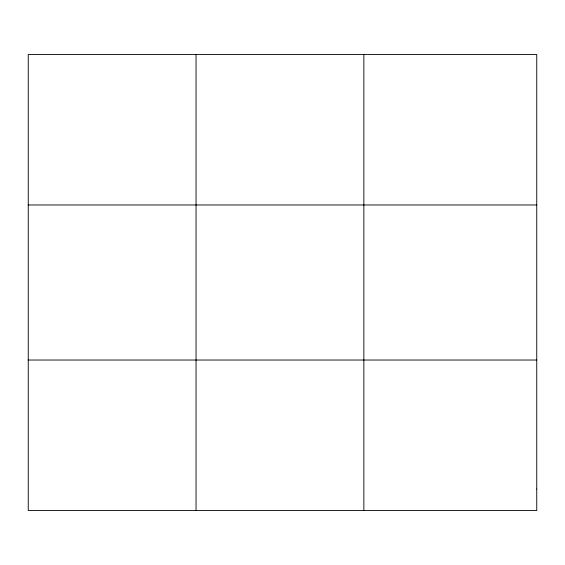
<?xml version="1.0" encoding="UTF-8"?>
<svg xmlns="http://www.w3.org/2000/svg" width="565" height="565" viewBox="0 0 565 565"><rect width="100%" height="100%" fill="white"/><g stroke="black" fill="none" stroke-linecap="round" stroke-linejoin="round"><path stroke-width="0.85" d="M196.055 510.534L196.055 54.466M363.86 510.534L363.86 54.466M28.25 204.968L536.75 204.968M28.25 360.032L536.75 360.032M536.75 489.036L536.75 510.534L28.25 510.534L28.25 54.466L536.75 54.466L536.75 489.036"/></g></svg>
